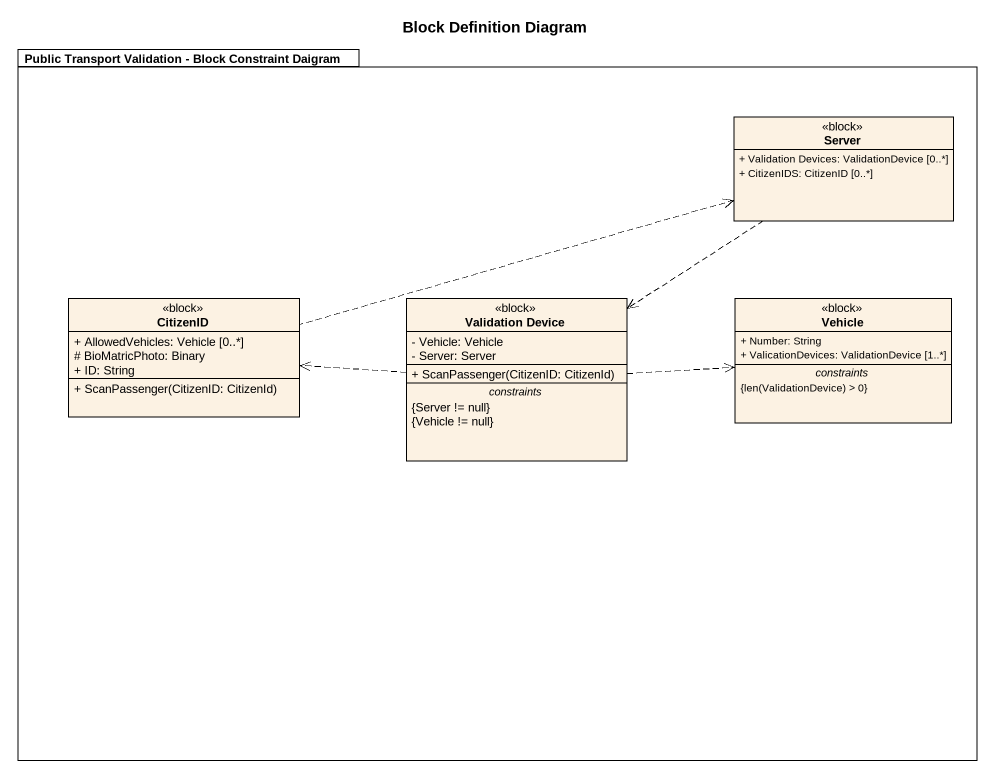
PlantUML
@startuml
title Block Definition Diagram
hide circle
hide empty members
skinparam classAttributeIconSize 0
package "Public Transport Validation - Block Constraint Daigram" as Public_Transport_Validation {
  class Server <<block>> {
    + Validation Devices: ValidationDevice [0..*]
    + CitizenIDS: CitizenID [0..*]
  }
  class CitizenID <<block>> {
    + AllowedVehicles: Vehicle [0..*]
    # BioMatricPhoto: Binary
    + ID: String
    + ScanPassenger(CitizenID: CitizenId)
  }
  class "Validation Device" as Validation_Device <<block>> {
    - Vehicle: Vehicle
    - Server: Server
    --
    + ScanPassenger(CitizenID: CitizenId)
    -- constraints --
    {Server != null}
    {Vehicle != null}
  }
  class Vehicle <<block>> {
    + Number: String
    + ValicationDevices: ValidationDevice [1..*]
    -- constraints --
    {field} {len(ValidationDevice) > 0}
  }
}
Server <.left. CitizenID
Server ..> Validation_Device
Validation_Device .left.> CitizenID
Validation_Device .right.> Vehicle
@enduml
